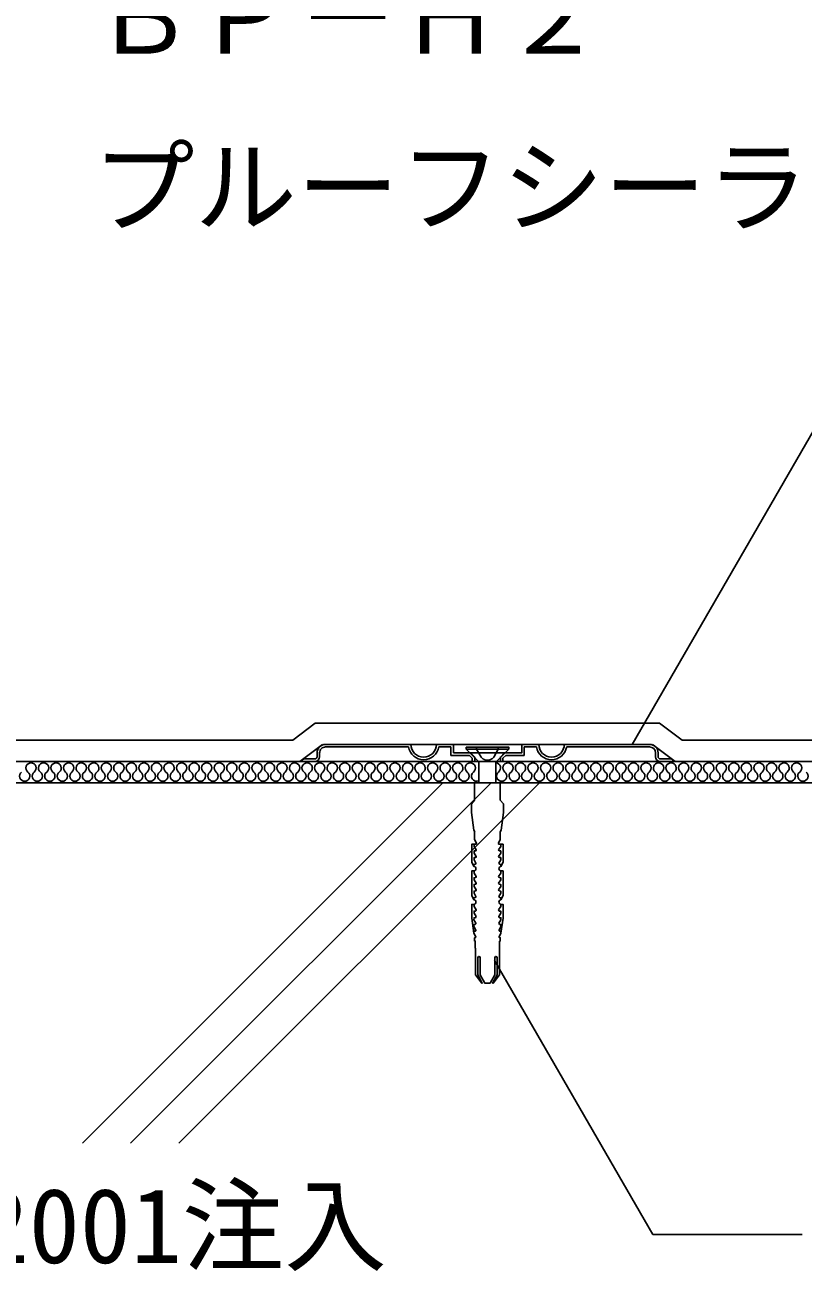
# Model space of a CAD drawing. Units: millimetres, scale not verified. Extents: x -615 to 665, y -971 to 997.
# Drawn here: x -153.2 to 29.3, y 282.1 to 574.4 of the extents above; entities that cross this region are included whole.
import ezdxf
from ezdxf.enums import TextEntityAlignment as Align

# ---------------------------------------------------------------- set-up
doc = ezdxf.new("R2010")
doc.units = ezdxf.units.MM
doc.header["$LTSCALE"] = 8
doc.linetypes.add('DASHED3', pattern=[4, 3, -1])
for name, color, linetype in [('4-2', 7, 'Continuous'), ('4-4', 2, 'Continuous'), ('4-6', 2, 'Continuous'), ('4-7', 7, 'Continuous'), ('4-A', 7, 'Continuous'), ('4-D', 4, 'Continuous'), ('4-E', 4, 'Continuous')]:
    doc.layers.add(name, color=color, linetype=linetype)
doc.styles.add('ＭＳ ゴシック', font='')
doc.styles.get('ＭＳ ゴシック').set_extended_font_data('MS Gothic')

msp = doc.modelspace()

# ---------------------------------------------------------------- linework, layer by layer
at = {"layer": '4-2'}
for p, q in [((-83.409, 405.689), (-88.699, 401.689)), ((-6.001, 405.689), (-0.71, 401.689)), ((-310.547, 401.689), (545.295, 401.689)), ((-344.705, 396.689), (545.295, 396.689))]:
    msp.add_line(p, q, dxfattribs=at)
at = {"layer": '4-4'}
for p, q in [((-85.087, 410.689), (-90.377, 406.689)), ((-85.087, 410.689), (-4.323, 410.689)), ((-4.323, 410.689), (0.967, 406.689)), ((-237.466, 406.689), (-90.377, 406.689)), ((0.967, 406.689), (545.295, 406.689))]:
    msp.add_line(p, q, dxfattribs=at)
at = {"layer": '4-6'}
for p, q in [((-84.67, 402.789), (-84.67, 403.689)), ((-84.07, 402.789), (-84.07, 403.689)), ((-62.67, 405.689), (-82.67, 405.689)), ((-63.22, 405.089), (-82.67, 405.089)), ((-62.67, 405.689), (-56.67, 405.689)), ((-52.67, 405.689), (-56.67, 405.689)), ((-53.27, 405.089), (-56.121, 405.089)), ((-53.27, 405.089), (-53.27, 403.089)), ((-52.67, 405.689), (-36.67, 405.689)), ((-52.67, 405.689), (-52.67, 403.689)), ((-48.67, 403.689), (-52.67, 403.689)), ((-48.67, 403.689), (-47.67, 402.689)), ((-48.67, 403.689), (-40.67, 403.689)), ((-36.67, 405.689), (-32.67, 405.689)), ((-36.07, 405.089), (-33.22, 405.089)), ((-36.07, 405.089), (-36.07, 403.089)), ((-32.67, 405.689), (-26.67, 405.689)), ((-26.67, 405.689), (-6.67, 405.689)), ((-26.121, 405.089), (-6.67, 405.089)), ((-5.27, 402.789), (-5.27, 403.689)), ((-4.67, 402.789), (-4.67, 403.689)), ((-88.17, 401.689), (-88.17, 401.789)), ((-85.17, 401.689), (-88.17, 401.689)), ((-85.17, 402.289), (-87.67, 402.289)), ((-85.17, 401.689), (-18.766, 401.689)), ((-48.919, 403.089), (-53.27, 403.089)), ((-48.919, 403.089), (-48.27, 402.441)), ((-48.27, 402.441), (-48.27, 401.689)), ((-47.67, 402.689), (-47.67, 401.689)), ((-40.422, 403.089), (-41.07, 402.441)), ((-41.07, 402.441), (-41.07, 401.689)), ((-34.741, 401.689), (-41.07, 401.689)), ((-40.422, 403.089), (-36.07, 403.089)), ((-18.766, 401.689), (-1.17, 401.689)), ((-4.17, 402.289), (-1.67, 402.289)), ((-1.17, 401.689), (-1.17, 401.789))]:
    msp.add_line(p, q, dxfattribs=at)
msp.add_lwpolyline([(-36.67, 405.689), (-36.67, 403.689), (-40.67, 403.689), (-41.67, 402.689), (-41.67, 401.689)], dxfattribs=at)
for centre, radius, start, end in [((-82.67, 403.689), 2, 89.99999, 179.99999), ((-82.67, 403.689), 1.4, 89.99999, 179.99999), ((-59.67, 405.689), 3.6, 189.59406, 350.40592), ((-59.67, 405.689), 3, 179.99999, 359.99999), ((-29.67, 405.689), 3.6, 189.59406, 350.40592), ((-29.67, 405.689), 3, 179.99999, 359.99999), ((-6.67, 403.689), 2, 359.99999, 89.99999), ((-6.67, 403.689), 1.4, 359.99999, 89.99999), ((-87.67, 401.789), 0.5, 89.99999, 179.99999), ((-85.17, 402.789), 1.1, 269.99999, 359.99999), ((-85.17, 402.789), 0.5, 269.99999, 359.99999), ((-4.17, 402.789), 1.1, 179.99999, 269.99999), ((-4.17, 402.789), 0.5, 179.99999, 269.99999), ((-1.67, 401.789), 0.5, 359.99999, 89.99999)]:
    msp.add_arc(centre, radius, start, end, dxfattribs=at)
at = {"layer": '4-7'}
for p, q in [((-49.705, 405.064), (-49.705, 404.564)), ((-49.705, 404.564), (-46.83, 401.689)), ((-39.705, 404.564), (-49.705, 404.564)), ((-39.705, 404.564), (-42.58, 401.689)), ((-42.58, 401.689), (-46.83, 401.689)), ((-46.705, 401.689), (-46.705, 396.689)), ((-42.705, 401.689), (-42.705, 396.689)), ((-47.874, 377.065), (-47.874, 377.065)), ((-47.874, 377.065), (-47.874, 377.065)), ((-41.536, 377.065), (-41.536, 377.065)), ((-41.536, 377.065), (-41.536, 377.065)), ((-47.874, 361.398), (-47.441, 360.574)), ((-41.536, 361.398), (-41.969, 360.574))]:
    msp.add_line(p, q, dxfattribs=at)
at = {"layer": '4-7', "linetype": 'DASHED3'}
for p, q in [((-47.255, 404.564), (-47.255, 405.064)), ((-47.255, 404.564), (-46.172, 402.689)), ((-42.155, 404.564), (-43.237, 402.689)), ((-42.155, 404.564), (-42.155, 405.064))]:
    msp.add_line(p, q, dxfattribs=at)
at = {"layer": '4-7'}
for points in [[(-39.705, 404.564), (-39.705, 405.064), (-49.705, 405.064)], [(-47.705, 392.594), (-47.705, 396.689), (-44.705, 396.689)], [(-41.705, 392.594), (-41.705, 396.689), (-44.705, 396.689)], [(-47.705, 392.594), (-48.455, 391.769), (-48.455, 389.671), (-47.907, 385.553), (-47.665, 385.146), (-47.705, 385.146), (-47.705, 383.332), (-47.272, 382.507)], [(-41.705, 392.594), (-40.955, 391.769), (-40.955, 389.671), (-41.503, 385.553), (-41.745, 385.146), (-41.705, 385.146), (-41.705, 383.332), (-42.138, 382.507)], [(-47.402, 382.26), (-48.38, 382.26), (-48.38, 378.026), (-47.878, 377.065), (-47.874, 377.065)], [(-47.333, 380.94), (-47.841, 381.765), (-47.841, 382.26)], [(-47.333, 379.374), (-47.841, 380.198), (-47.841, 380.676), (-47.492, 380.693)], [(-42.076, 380.94), (-41.569, 381.765), (-41.569, 382.26)], [(-42.076, 379.374), (-41.569, 380.198), (-41.569, 380.676), (-41.918, 380.693)], [(-42.008, 382.26), (-41.03, 382.26), (-41.03, 378.026), (-41.531, 377.065), (-41.536, 377.065)], [(-47.874, 377.065), (-47.87, 377.542), (-47.552, 377.56)], [(-47.39, 377.807), (-47.841, 378.632), (-47.841, 379.109), (-47.493, 379.126)], [(-42.019, 377.807), (-41.569, 378.632), (-41.569, 379.109), (-41.917, 379.126)], [(-41.536, 377.065), (-41.54, 377.542), (-41.857, 377.56)], [(-47.841, 375.993), (-48.38, 375.993), (-48.38, 370.196), (-47.874, 369.232)], [(-47.333, 374.674), (-47.841, 375.498), (-47.841, 375.993)], [(-47.333, 373.107), (-47.841, 373.932), (-47.841, 374.409), (-47.493, 374.426)], [(-42.076, 374.674), (-41.569, 375.498), (-41.569, 375.993)], [(-42.076, 373.107), (-41.569, 373.932), (-41.569, 374.409), (-41.917, 374.426)], [(-41.569, 375.993), (-41.03, 375.993), (-41.03, 370.196), (-41.536, 369.232)], [(-47.333, 371.54), (-47.841, 372.365), (-47.841, 372.842), (-47.493, 372.86)], [(-47.391, 369.974), (-47.841, 370.798), (-47.841, 371.276), (-47.493, 371.293)], [(-42.076, 371.54), (-41.569, 372.365), (-41.569, 372.842), (-41.917, 372.86)], [(-42.019, 369.974), (-41.569, 370.798), (-41.569, 371.276), (-41.917, 371.293)], [(-47.874, 369.232), (-47.87, 369.709), (-47.549, 369.726)], [(-41.536, 369.232), (-41.54, 369.709), (-41.86, 369.726)], [(-47.841, 368.16), (-48.38, 368.16), (-48.38, 364.911), (-47.874, 361.398), (-47.873, 361.876), (-47.565, 361.893)], [(-47.366, 365.274), (-47.846, 366.098), (-47.841, 366.576), (-47.493, 366.593)], [(-47.333, 366.84), (-47.841, 367.665), (-47.841, 368.16)], [(-42.076, 366.84), (-41.569, 367.665), (-41.569, 368.16)], [(-42.044, 365.274), (-41.564, 366.098), (-41.569, 366.576), (-41.917, 366.593)], [(-41.569, 368.16), (-41.03, 368.16), (-41.03, 364.911), (-41.536, 361.398), (-41.536, 361.876), (-41.845, 361.893)], [(-47.42, 362.14), (-47.871, 362.965), (-47.869, 363.442), (-47.546, 363.46)], [(-47.398, 363.707), (-47.862, 364.532), (-47.857, 365.009), (-47.523, 365.026)], [(-42.012, 363.707), (-41.548, 364.532), (-41.552, 365.009), (-41.887, 365.026)], [(-41.99, 362.14), (-41.539, 362.965), (-41.541, 363.442), (-41.863, 363.46)], [(-47.57, 360.326), (-47.705, 360.326), (-47.705, 359.543), (-47.555, 359.543), (-47.555, 357.935), (-47.548, 357.935)], [(-41.839, 360.326), (-41.705, 360.326), (-41.705, 359.543), (-41.855, 359.543), (-41.855, 357.935), (-41.861, 357.935)], [(-47.498, 357.605), (-47.498, 351.655), (-47.058, 351.003), (-46.055, 349.689), (-45.905, 349.689), (-46.99, 351.655), (-46.99, 355.626)], [(-41.912, 357.605), (-41.912, 351.655), (-42.352, 351.003), (-43.355, 349.689), (-43.504, 349.689), (-42.419, 351.655), (-42.419, 355.626)], [(-46.407, 355.626), (-46.407, 351.655), (-45.322, 349.689), (-44.705, 349.689)], [(-43.002, 355.626), (-43.002, 351.655), (-44.088, 349.689), (-44.705, 349.689)]]:
    msp.add_lwpolyline(points, dxfattribs=at)
at = {"layer": '4-7', "linetype": 'DASHED3'}
msp.add_arc((-44.705, 403.8), 1.84, 217.11751, 322.88248, dxfattribs=at)
at = {"layer": '4-7'}
for centre, major_axis, start_param, end_param in [((-47.541, 380.916), (0, -0.229), 0.2312026, 1.6765256), ((-47.412, 382.431), (0, -0.172), 0.06848, 2.1628795), ((-41.997, 382.431), (0, -0.172), 4.1203058, 6.2147054), ((-41.869, 380.916), (0, -0.229), 4.6066597, 6.0519827), ((-47.598, 377.783), (0, -0.229), 0.2312026, 1.6765256), ((-47.541, 379.349), (0, -0.229), 0.2312026, 1.6765256), ((-41.869, 379.349), (0, -0.229), 4.6066597, 6.0519827), ((-41.812, 377.783), (0, -0.229), 4.6066597, 6.0519827), ((-47.895, 376.529), (0, -0.536), 0.0442118, 3.0973809), ((-47.541, 374.649), (0, -0.229), 0.2312026, 1.6765256), ((-41.869, 374.649), (0, -0.229), 4.6066597, 6.0519827), ((-41.514, 376.529), (0, -0.536), 3.1858044, 6.2389735), ((-47.541, 373.083), (0, -0.229), 0.2312026, 1.6765256), ((-47.541, 371.516), (0, -0.229), 0.2312026, 1.6765256), ((-41.869, 373.083), (0, -0.229), 4.6066597, 6.0519827), ((-41.869, 371.516), (0, -0.229), 4.6066597, 6.0519827), ((-47.895, 368.696), (0, -0.536), 0.0442118, 3.0973809), ((-47.598, 369.949), (0, -0.229), 0.2312026, 1.6765256), ((-41.812, 369.949), (0, -0.229), 4.6066597, 6.0519827), ((-41.514, 368.696), (0, -0.536), 3.1858044, 6.2389735), ((-47.541, 366.816), (0, -0.229), 0.2312026, 1.6765256), ((-41.869, 366.816), (0, -0.229), 4.6066597, 6.0519827), ((-47.605, 363.683), (0, -0.229), 0.2312026, 1.6765256), ((-47.573, 365.249), (0, -0.229), 0.2312026, 1.6765256), ((-41.837, 365.249), (0, -0.229), 4.6066597, 6.0519827), ((-41.804, 363.683), (0, -0.229), 4.6066597, 6.0519827), ((-47.627, 362.116), (0, -0.229), 0.2312026, 1.6765256), ((-47.583, 360.499), (0, -0.174), 0.0818475, 2.1771705), ((-41.782, 362.116), (0, -0.229), 4.6066597, 6.0519827), ((-41.826, 360.499), (0, -0.174), 4.1060148, 6.2013378), ((-48.225, 357.641), (0, -0.8), 1.5261677, 1.947508), ((-41.185, 357.641), (0, -0.8), 4.3356773, 4.7570176), ((-46.699, 355.616), (0, -0.321), 1.5390306, 4.6806232), ((-42.711, 355.616), (0, -0.321), 1.6025621, 4.7441547)]:
    msp.add_ellipse(centre, major_axis=major_axis, ratio=0.909574, start_param=start_param, end_param=end_param, dxfattribs=at)
at = {"layer": '4-A'}
for p, q in [((-10.727, 405.689), (86.678, 574.399)), ((-43.049, 354.996), (-5.941, 290.725)), ((29.106, 290.725), (-5.941, 290.725))]:
    msp.add_line(p, q, dxfattribs=at)
at = {"layer": '4-D'}
for centre, start, end in [((-151.762, 400.148), 307.52351, 232.47649), ((-148.818, 400.148), 307.52351, 232.47649), ((-145.874, 400.148), 307.52351, 232.47649), ((-142.93, 400.148), 307.52351, 232.47649), ((-139.986, 400.148), 307.52351, 232.47649), ((-137.042, 400.148), 307.52351, 232.47649), ((-134.098, 400.148), 307.52351, 232.47649), ((-131.154, 400.148), 307.52351, 232.47649), ((-128.21, 400.148), 307.52351, 232.47649), ((-125.266, 400.148), 307.52351, 232.47649), ((-122.323, 400.148), 307.52351, 232.47649), ((-119.379, 400.148), 307.52351, 232.47649), ((-116.435, 400.148), 307.52351, 232.47649), ((-113.491, 400.148), 307.52351, 232.47649), ((-110.547, 400.148), 307.52351, 232.47649), ((-107.603, 400.148), 307.52351, 232.47649), ((-104.659, 400.148), 307.52351, 232.47649), ((-101.715, 400.148), 307.52351, 232.47649), ((-98.771, 400.148), 307.52351, 232.47649), ((-95.827, 400.148), 307.52351, 232.47649), ((-92.883, 400.148), 307.52351, 232.47649), ((-89.939, 400.148), 307.52351, 232.47649), ((-86.995, 400.148), 307.52351, 232.47649), ((-84.052, 400.148), 307.52351, 232.47649), ((-81.108, 400.148), 307.52351, 232.47649), ((-78.164, 400.148), 307.52351, 232.47649), ((-75.22, 400.148), 307.52351, 232.47649), ((-72.276, 400.148), 307.52351, 232.47649), ((-69.332, 400.148), 307.52351, 232.47649), ((-66.388, 400.148), 307.52351, 232.47649), ((-63.444, 400.148), 307.52351, 232.47649), ((-60.5, 400.148), 307.52351, 232.47649), ((-57.556, 400.148), 307.52351, 232.47649), ((-54.612, 400.148), 307.52351, 232.47649), ((-51.668, 400.148), 307.52351, 232.47649), ((-48.725, 400.148), 307.52351, 232.47649), ((-42.837, 400.148), 307.52351, 83.73338), ((-39.893, 400.148), 307.52351, 232.47649), ((-36.949, 400.148), 307.52351, 232.47649), ((-34.005, 400.148), 307.52351, 232.47649), ((-31.061, 400.148), 307.52351, 232.47649), ((-28.117, 400.148), 307.52351, 232.47649), ((-25.173, 400.148), 307.52351, 232.47649), ((-22.229, 400.148), 307.52351, 232.47649), ((-19.285, 400.148), 307.52351, 232.47649), ((-16.341, 400.148), 307.52351, 232.47649), ((-13.397, 400.148), 307.52351, 232.47649), ((-10.454, 400.148), 307.52351, 232.47649), ((-7.51, 400.148), 307.52351, 232.47649), ((-4.566, 400.148), 307.52351, 232.47649), ((-1.622, 400.148), 307.52351, 232.47649), ((1.322, 400.148), 307.52351, 232.47649), ((4.266, 400.148), 307.52351, 232.47649), ((7.21, 400.148), 307.52351, 232.47649), ((10.154, 400.148), 307.52351, 232.47649), ((13.098, 400.148), 307.52351, 232.47649), ((16.042, 400.148), 307.52351, 232.47649), ((18.986, 400.148), 307.52351, 232.47649), ((21.93, 400.148), 307.52351, 232.47649), ((24.874, 400.148), 307.52351, 232.47649), ((27.817, 400.148), 307.52351, 232.47649), ((-153.234, 398.231), 127.52351, 52.47649), ((-150.29, 398.231), 127.52351, 52.47649), ((-147.346, 398.231), 127.52351, 52.47649), ((-144.402, 398.231), 127.52351, 52.47649), ((-141.458, 398.231), 127.52351, 52.47649), ((-138.514, 398.231), 127.52351, 52.47649), ((-135.57, 398.231), 127.52351, 52.47649), ((-132.626, 398.231), 127.52351, 52.47649), ((-129.682, 398.231), 127.52351, 52.47649), ((-126.738, 398.231), 127.52351, 52.47649), ((-123.794, 398.231), 127.52351, 52.47649), ((-120.851, 398.231), 127.52351, 52.47649), ((-117.907, 398.231), 127.52351, 52.47649), ((-114.963, 398.231), 127.52351, 52.47649), ((-112.019, 398.231), 127.52351, 52.47649), ((-109.075, 398.231), 127.52351, 52.47649), ((-106.131, 398.231), 127.52351, 52.47649), ((-103.187, 398.231), 127.52351, 52.47649), ((-100.243, 398.231), 127.52351, 52.47649), ((-97.299, 398.231), 127.52351, 52.47649), ((-94.355, 398.231), 127.52351, 52.47649), ((-91.411, 398.231), 127.52351, 52.47649), ((-88.467, 398.231), 127.52351, 52.47649), ((-85.524, 398.231), 127.52351, 52.47649), ((-82.58, 398.231), 127.52351, 52.47649), ((-79.636, 398.231), 127.52351, 52.47649), ((-76.692, 398.231), 127.52351, 52.47649), ((-73.748, 398.231), 127.52351, 52.47649), ((-70.804, 398.231), 127.52351, 52.47649), ((-67.86, 398.231), 127.52351, 52.47649), ((-64.916, 398.231), 127.52351, 52.47649), ((-61.972, 398.231), 127.52351, 52.47649), ((-59.028, 398.231), 127.52351, 52.47649), ((-56.084, 398.231), 127.52351, 52.47649), ((-53.14, 398.231), 127.52351, 52.47649), ((-50.196, 398.231), 127.52351, 52.47649), ((-47.253, 398.231), 127.52351, 296.95768), ((-41.365, 398.231), 127.52351, 52.47649), ((-38.421, 398.231), 127.52351, 52.47649), ((-35.477, 398.231), 127.52351, 52.47649), ((-32.533, 398.231), 127.52351, 52.47649), ((-29.589, 398.231), 127.52351, 52.47649), ((-26.645, 398.231), 127.52351, 52.47649), ((-23.701, 398.231), 127.52351, 52.47649), ((-20.757, 398.231), 127.52351, 52.47649), ((-17.813, 398.231), 127.52351, 52.47649), ((-14.869, 398.231), 127.52351, 52.47649), ((-11.926, 398.231), 127.52351, 52.47649), ((-8.982, 398.231), 127.52351, 52.47649), ((-6.038, 398.231), 127.52351, 52.47649), ((-3.094, 398.231), 127.52351, 52.47649), ((-0.15, 398.231), 127.52351, 52.47649), ((2.794, 398.231), 127.52351, 52.47649), ((5.738, 398.231), 127.52351, 52.47649), ((8.682, 398.231), 127.52351, 52.47649), ((11.626, 398.231), 127.52351, 52.47649), ((14.57, 398.231), 127.52351, 52.47649), ((17.514, 398.231), 127.52351, 52.47649), ((20.458, 398.231), 127.52351, 52.47649), ((23.402, 398.231), 127.52351, 52.47649), ((26.345, 398.231), 127.52351, 52.47649), ((29.289, 398.231), 127.52351, 52.47649)]:
    msp.add_arc(centre, 1.208, start, end, dxfattribs=at)
at = {"layer": '4-E'}
for p, q in [((-139.714, 312.117), (-55.142, 396.689)), ((-128.401, 312.117), (-43.829, 396.689)), ((-117.087, 312.117), (-32.515, 396.689))]:
    msp.add_line(p, q, dxfattribs=at)

# ---------------------------------------------------------------- texts
at = {"layer": '4-A', "style": 'ＭＳ ゴシック'}
for s, p in [('ＢＰ－Ｈ２', (-137.411, 562.399)), ('プルーフシーラー', (-137.411, 522.399)), ('ＥＬ-2001注入', (-224.239, 278.725))]:
    msp.add_text(s, height=17.6, dxfattribs=at).set_placement(p, align=Align.BOTTOM_LEFT)

doc.saveas('drawing.dxf')
